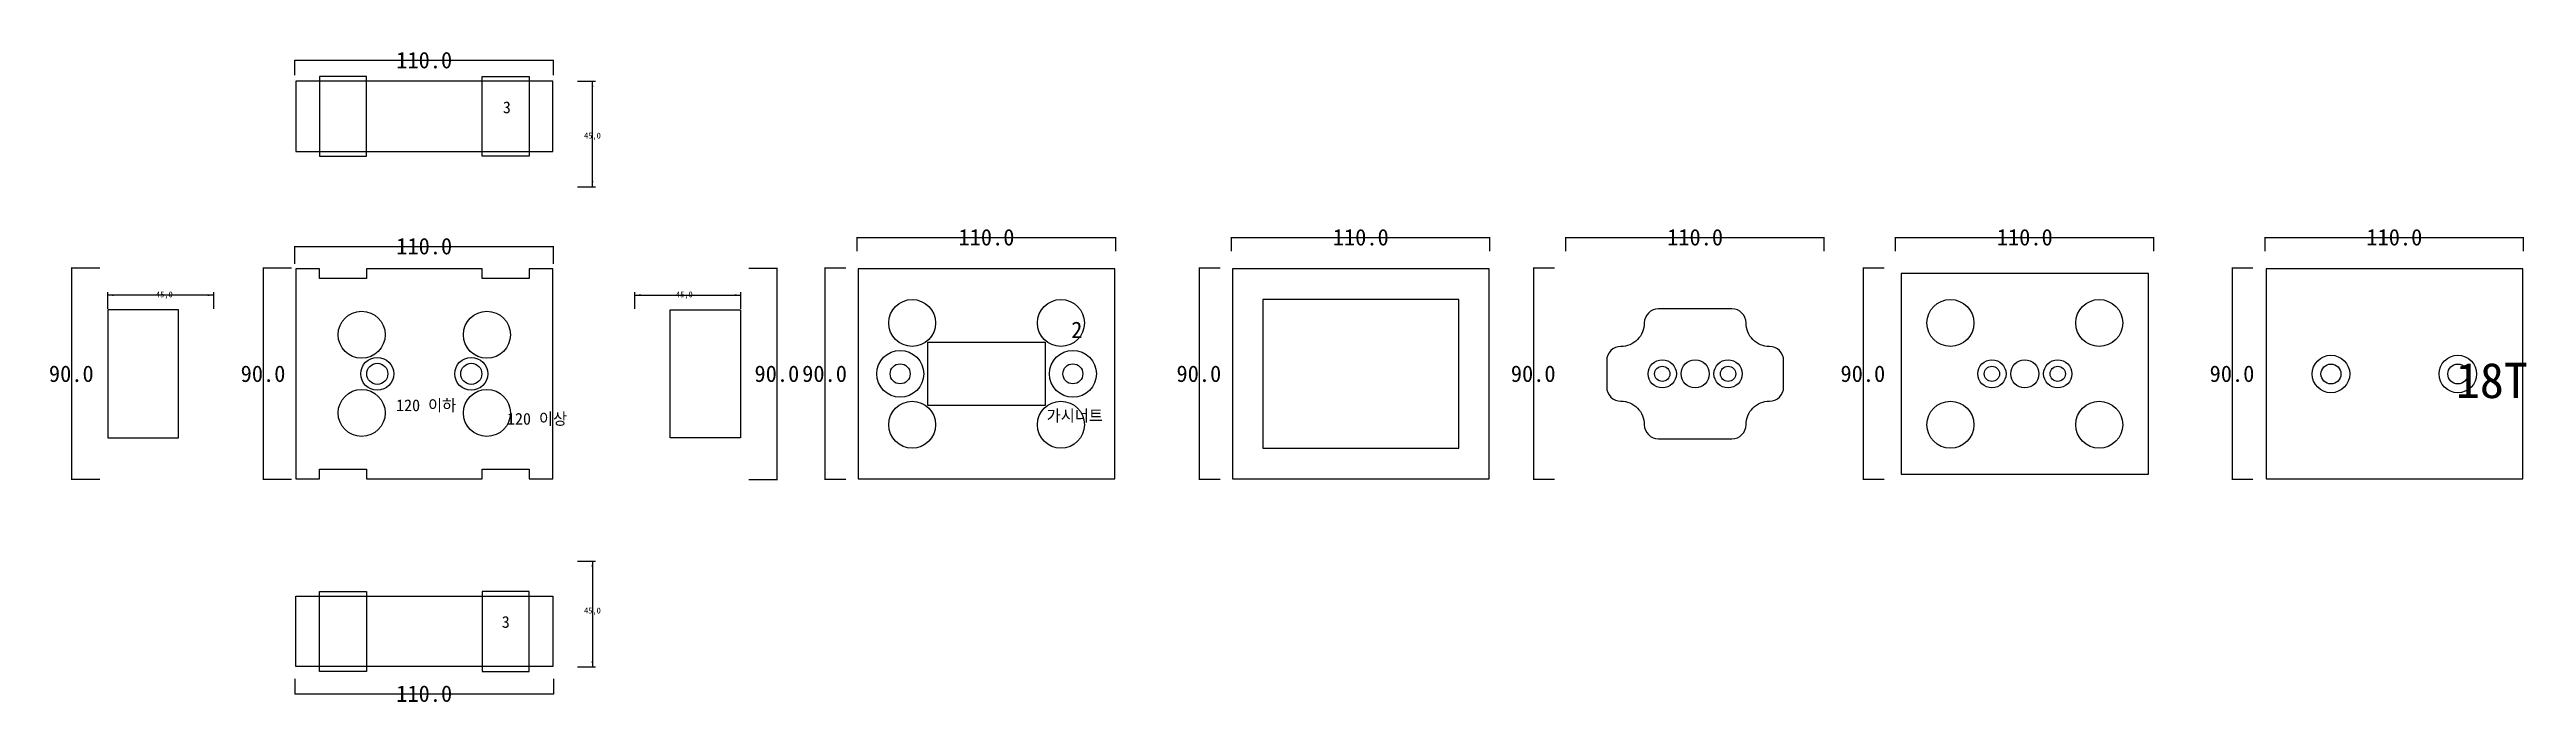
# Model space of a CAD drawing. Header units: millimetres. Extents: x 426 to 1480, y 196 to 475.
import ezdxf

# ---------------------------------------------------------------- set-up
doc = ezdxf.new("R2010")
doc.units = ezdxf.units.MM
for name, color, linetype in [('TEXT', 3, 'Continuous'), ('볼트 구멍', 7, 'Continuous'), ('치구', 7, 'Continuous'), ('치수', 7, 'Continuous')]:
    doc.layers.add(name, color=color, linetype=linetype)
doc.dimstyles.new('ISO-25', dxfattribs={"dimtxt": 2.5, "dimasz": 2.5, "dimexe": 1.25, "dimexo": 0.625, "dimtad": 1, "dimtxsty": 'Standard', "dimcen": 2.5, "dimadec": 0, "dimazin": 0, "dimtfac": 1, "dimtmove": 0, "dimatfit": 3, "dimfxl": 0, "dimarcsym": 0})
doc.dimstyles.get("Standard").update_dxf_attribs({"dimtxt": 7, "dimasz": 0.18, "dimexe": 0.18, "dimexo": 0.0625, "dimgap": 0.09, "dimtad": 0, "dimtih": 1, "dimtoh": 1, "dimdec": 1, "dimzin": 0, "dimdsep": 46, "dimtxsty": 'Standard', "dimcen": 0.09, "dimadec": 0, "dimazin": 0, "dimtfac": 1, "dimtdec": 1, "dimtofl": 0, "dimtmove": 0, "dimatfit": 3, "dimfxl": 0, "dimtolj": 1, "dimtzin": 0, "dimarcsym": 0})

# ---------------------------------------------------------------- blocks, each defined once
blk = doc.blocks.new('*D22')
at = {"color": 0, "lineweight": -2}
for p, q in [((650.9, 461.4), (658.5, 461.4)), ((657.2, 416.4), (657.2, 461.4)), ((650.9, 416.4), (658.5, 416.4))]:
    blk.add_line(p, q, dxfattribs=at)
for points in [[(657.2, 461.4), (657.6, 458.9), (656.8, 458.9)], [(657.2, 416.4), (656.8, 418.9), (657.6, 418.9)]]:
    blk.add_solid(points)
at = {"layer": 'Defpoints'}
for p in [(650.3, 461.4), (657.2, 461.4), (650.3, 416.4), (657.2, 416.4)]:
    blk.add_point(p, dxfattribs=at)
at = {"insert": (657.2, 437.9), "char_height": 2.5, "attachment_point": 5}
blk.add_mtext('45,0', dxfattribs=at)
blk = doc.blocks.new('*D23')
at = {"color": 0, "lineweight": -2}
for p, q in [((650.9, 257.1), (658.5, 257.1)), ((657.2, 257.1), (657.2, 212.1)), ((650.9, 212.1), (658.5, 212.1))]:
    blk.add_line(p, q, dxfattribs=at)
for points in [[(657.2, 257.1), (657.6, 254.6), (656.8, 254.6)], [(657.2, 212.1), (656.8, 214.6), (657.6, 214.6)]]:
    blk.add_solid(points)
at = {"layer": 'Defpoints'}
for p in [(650.3, 257.1), (657.2, 257.1), (650.3, 212.1), (657.2, 212.1)]:
    blk.add_point(p, dxfattribs=at)
at = {"insert": (657.2, 235.7), "char_height": 2.5, "attachment_point": 5}
blk.add_mtext('45,0', dxfattribs=at)
blk = doc.blocks.new('*D24')
at = {"color": 0, "lineweight": -2}
for p, q in [((530.6, 207), (530.6, 200.5)), ((530.6, 200.6), (640.6, 200.6)), ((640.6, 207), (640.6, 200.5))]:
    blk.add_line(p, q, dxfattribs=at)
for points in [[(530.6, 200.6), (530.8, 200.7), (530.8, 200.6)], [(640.6, 200.6), (640.4, 200.6), (640.4, 200.7)]]:
    blk.add_solid(points)
at = {"layer": 'Defpoints'}
for p in [(530.6, 207), (530.6, 200.6), (640.6, 207), (640.6, 200.6)]:
    blk.add_point(p, dxfattribs=at)
at = {"insert": (585.6, 200.6), "char_height": 7, "attachment_point": 5}
blk.add_mtext('110.0', dxfattribs=at)
blk = doc.blocks.new('*D25')
at = {"color": 0, "lineweight": -2}
for p, q in [((530.6, 383.7), (530.6, 391.2)), ((530.6, 391), (640.6, 391)), ((640.6, 383.7), (640.6, 391.2))]:
    blk.add_line(p, q, dxfattribs=at)
for points in [[(530.6, 391), (530.8, 391), (530.8, 391)], [(640.6, 391), (640.4, 391), (640.4, 391)]]:
    blk.add_solid(points)
at = {"layer": 'Defpoints'}
for p in [(530.6, 391), (640.6, 391), (530.6, 383.6), (640.6, 383.6)]:
    blk.add_point(p, dxfattribs=at)
at = {"insert": (585.6, 391.1), "char_height": 7, "attachment_point": 5}
blk.add_mtext('110.0', dxfattribs=at)
blk = doc.blocks.new('*D26')
at = {"color": 0, "lineweight": -2}
for p, q in [((529.1, 381.8), (516.9, 381.8)), ((517.1, 381.8), (517.1, 291.8)), ((529.1, 291.8), (516.9, 291.8))]:
    blk.add_line(p, q, dxfattribs=at)
for points in [[(517.1, 381.8), (517.1, 381.6), (517.1, 381.6)], [(517.1, 291.8), (517.1, 292), (517.1, 292)]]:
    blk.add_solid(points)
at = {"layer": 'Defpoints'}
for p in [(517.1, 381.8), (529.2, 381.8), (517.1, 291.8), (529.2, 291.8)]:
    blk.add_point(p, dxfattribs=at)
at = {"insert": (517, 336.8), "char_height": 7, "attachment_point": 5}
blk.add_mtext('90.0', dxfattribs=at)
blk = doc.blocks.new('*D27')
at = {"color": 0, "lineweight": -2}
for p, q in [((447.5, 381.8), (435.3, 381.8)), ((435.5, 381.8), (435.5, 291.8)), ((447.5, 291.8), (435.3, 291.8))]:
    blk.add_line(p, q, dxfattribs=at)
for points in [[(435.5, 381.8), (435.5, 381.6), (435.5, 381.6)], [(435.5, 291.8), (435.5, 292), (435.5, 292)]]:
    blk.add_solid(points)
at = {"layer": 'Defpoints'}
for p in [(435.5, 381.8), (447.6, 381.8), (435.5, 291.8), (447.6, 291.8)]:
    blk.add_point(p, dxfattribs=at)
at = {"insert": (435.4, 336.8), "char_height": 7, "attachment_point": 5}
blk.add_mtext('90.0', dxfattribs=at)
blk = doc.blocks.new('*D28')
at = {"color": 0, "lineweight": -2}
for p, q in [((451, 364.5), (451, 371.5)), ((496, 370.3), (451, 370.3)), ((496, 364.5), (496, 371.5))]:
    blk.add_line(p, q, dxfattribs=at)
for points in [[(451, 370.3), (453.5, 370.7), (453.5, 369.9)], [(496, 370.3), (493.5, 369.9), (493.5, 370.7)]]:
    blk.add_solid(points)
at = {"layer": 'Defpoints'}
for p in [(451, 370.3), (496, 370.3), (451, 363.9), (496, 363.9)]:
    blk.add_point(p, dxfattribs=at)
at = {"insert": (475, 370.3), "char_height": 2.5, "attachment_point": 5}
blk.add_mtext('45,0', dxfattribs=at)
blk = doc.blocks.new('*D29')
at = {"color": 0, "lineweight": -2}
for p, q in [((723.7, 381.8), (735.9, 381.8)), ((735.7, 381.8), (735.7, 291.8)), ((723.7, 291.8), (735.9, 291.8))]:
    blk.add_line(p, q, dxfattribs=at)
for points in [[(735.7, 381.8), (735.8, 381.6), (735.7, 381.6)], [(735.7, 291.8), (735.7, 292), (735.8, 292)]]:
    blk.add_solid(points)
at = {"layer": 'Defpoints'}
for p in [(723.7, 381.8), (735.7, 381.8), (723.7, 291.8), (735.7, 291.8)]:
    blk.add_point(p, dxfattribs=at)
at = {"insert": (735.7, 336.8), "char_height": 7, "attachment_point": 5}
blk.add_mtext('90.0', dxfattribs=at)
blk = doc.blocks.new('*D30')
at = {"color": 0, "lineweight": -2}
for p, q in [((765, 381.8), (756, 381.8)), ((756.1, 381.8), (756.1, 291.8)), ((765, 291.8), (756, 291.8))]:
    blk.add_line(p, q, dxfattribs=at)
for points in [[(756.1, 381.8), (756.2, 381.6), (756.1, 381.6)], [(756.1, 291.8), (756.1, 292), (756.2, 292)]]:
    blk.add_solid(points)
at = {"layer": 'Defpoints'}
for p in [(756.1, 381.8), (765, 381.8), (756.1, 291.8), (765, 291.8)]:
    blk.add_point(p, dxfattribs=at)
at = {"insert": (756, 336.8), "char_height": 7, "attachment_point": 5}
blk.add_mtext('90.0', dxfattribs=at)
blk = doc.blocks.new('*D31')
at = {"color": 0, "lineweight": -2}
for p, q in [((675.3, 364.5), (675.3, 371.5)), ((675.3, 370.3), (720.3, 370.3)), ((720.3, 364.5), (720.3, 371.5))]:
    blk.add_line(p, q, dxfattribs=at)
for points in [[(675.3, 370.3), (677.8, 370.7), (677.8, 369.9)], [(720.3, 370.3), (717.8, 369.9), (717.8, 370.7)]]:
    blk.add_solid(points)
at = {"layer": 'Defpoints'}
for p in [(675.3, 370.3), (720.3, 370.3), (675.3, 363.9), (720.3, 363.9)]:
    blk.add_point(p, dxfattribs=at)
at = {"insert": (696.3, 370.3), "char_height": 2.5, "attachment_point": 5}
blk.add_mtext('45,0', dxfattribs=at)
blk = doc.blocks.new('*D32')
at = {"color": 0, "lineweight": -2}
for p, q in [((769.9, 389), (769.9, 395)), ((769.9, 394.8), (879.9, 394.8)), ((879.9, 389), (879.9, 395))]:
    blk.add_line(p, q, dxfattribs=at)
for points in [[(769.9, 394.8), (770.1, 394.8), (770.1, 394.8)], [(879.9, 394.8), (879.7, 394.8), (879.7, 394.8)]]:
    blk.add_solid(points)
at = {"layer": 'Defpoints'}
for p in [(769.9, 394.8), (879.9, 394.8), (769.9, 388.9), (879.9, 388.9)]:
    blk.add_point(p, dxfattribs=at)
at = {"insert": (824.9, 394.9), "char_height": 7, "attachment_point": 5}
blk.add_mtext('110.0', dxfattribs=at)
blk = doc.blocks.new('*D33')
at = {"color": 0, "lineweight": -2}
for p, q in [((530.6, 463.9), (530.6, 470.4)), ((530.6, 470.3), (640.6, 470.3)), ((640.6, 463.9), (640.6, 470.4))]:
    blk.add_line(p, q, dxfattribs=at)
for points in [[(530.6, 470.3), (530.8, 470.3), (530.8, 470.2)], [(640.6, 470.3), (640.4, 470.2), (640.4, 470.3)]]:
    blk.add_solid(points)
at = {"layer": 'Defpoints'}
for p in [(530.6, 470.3), (530.6, 463.9), (640.6, 470.3), (640.6, 463.9)]:
    blk.add_point(p, dxfattribs=at)
at = {"insert": (585.6, 470.3), "char_height": 7, "attachment_point": 5}
blk.add_mtext('110.0', dxfattribs=at)
blk = doc.blocks.new('*D34')
at = {"color": 0, "lineweight": -2}
for p, q in [((1369.1, 389), (1369.1, 395)), ((1369.1, 394.8), (1479.1, 394.8)), ((1479.1, 389), (1479.1, 395))]:
    blk.add_line(p, q, dxfattribs=at)
for points in [[(1369.1, 394.8), (1369.3, 394.8), (1369.3, 394.8)], [(1479.1, 394.8), (1478.9, 394.8), (1478.9, 394.8)]]:
    blk.add_solid(points)
at = {"layer": 'Defpoints'}
for p in [(1369.1, 394.8), (1479.1, 394.8), (1369.1, 388.9), (1479.1, 388.9)]:
    blk.add_point(p, dxfattribs=at)
at = {"insert": (1424.1, 394.9), "char_height": 7, "attachment_point": 5}
blk.add_mtext('110.0', dxfattribs=at)
blk = doc.blocks.new('*D35')
at = {"color": 0, "lineweight": -2}
for p, q in [((1071.5, 389), (1071.5, 395)), ((1071.5, 394.8), (1181.5, 394.8)), ((1181.5, 389), (1181.5, 395))]:
    blk.add_line(p, q, dxfattribs=at)
for points in [[(1071.5, 394.8), (1071.7, 394.8), (1071.7, 394.8)], [(1181.5, 394.8), (1181.3, 394.8), (1181.3, 394.8)]]:
    blk.add_solid(points)
at = {"layer": 'Defpoints'}
for p in [(1071.5, 394.8), (1181.5, 394.8), (1071.5, 388.9), (1181.5, 388.9)]:
    blk.add_point(p, dxfattribs=at)
at = {"insert": (1126.5, 394.9), "char_height": 7, "attachment_point": 5}
blk.add_mtext('110.0', dxfattribs=at)
blk = doc.blocks.new('*D36')
at = {"color": 0, "lineweight": -2}
for p, q in [((1066.6, 381.8), (1057.6, 381.8)), ((1057.7, 381.8), (1057.7, 291.8)), ((1066.6, 291.8), (1057.6, 291.8))]:
    blk.add_line(p, q, dxfattribs=at)
for points in [[(1057.7, 381.8), (1057.8, 381.6), (1057.7, 381.6)], [(1057.7, 291.8), (1057.7, 292), (1057.8, 292)]]:
    blk.add_solid(points)
at = {"layer": 'Defpoints'}
for p in [(1057.7, 381.8), (1066.6, 381.8), (1057.7, 291.8), (1066.6, 291.8)]:
    blk.add_point(p, dxfattribs=at)
at = {"insert": (1057.6, 336.8), "char_height": 7, "attachment_point": 5}
blk.add_mtext('90.0', dxfattribs=at)
blk = doc.blocks.new('*D37')
at = {"color": 0, "lineweight": -2}
for p, q in [((924.3, 381.8), (915.3, 381.8)), ((915.4, 381.8), (915.4, 291.8)), ((924.3, 291.8), (915.3, 291.8))]:
    blk.add_line(p, q, dxfattribs=at)
for points in [[(915.4, 381.8), (915.5, 381.6), (915.4, 381.6)], [(915.4, 291.8), (915.4, 292), (915.5, 292)]]:
    blk.add_solid(points)
at = {"layer": 'Defpoints'}
for p in [(915.4, 381.8), (924.3, 381.8), (915.4, 291.8), (924.3, 291.8)]:
    blk.add_point(p, dxfattribs=at)
at = {"insert": (915.3, 336.8), "char_height": 7, "attachment_point": 5}
blk.add_mtext('90.0', dxfattribs=at)
blk = doc.blocks.new('*D38')
at = {"color": 0, "lineweight": -2}
for p, q in [((929.2, 389), (929.2, 395)), ((929.2, 394.8), (1039.2, 394.8)), ((1039.2, 389), (1039.2, 395))]:
    blk.add_line(p, q, dxfattribs=at)
for points in [[(929.2, 394.8), (929.4, 394.8), (929.4, 394.8)], [(1039.2, 394.8), (1039, 394.8), (1039, 394.8)]]:
    blk.add_solid(points)
at = {"layer": 'Defpoints'}
for p in [(929.2, 394.8), (1039.2, 394.8), (929.2, 388.9), (1039.2, 388.9)]:
    blk.add_point(p, dxfattribs=at)
at = {"insert": (984.2, 394.9), "char_height": 7, "attachment_point": 5}
blk.add_mtext('110.0', dxfattribs=at)
blk = doc.blocks.new('*D39')
at = {"color": 0, "lineweight": -2}
for p, q in [((1363.9, 381.8), (1354.9, 381.8)), ((1355.1, 381.8), (1355.1, 291.8)), ((1363.9, 291.8), (1354.9, 291.8))]:
    blk.add_line(p, q, dxfattribs=at)
for points in [[(1355.1, 381.8), (1355.1, 381.6), (1355.1, 381.6)], [(1355.1, 291.8), (1355.1, 292), (1355.1, 292)]]:
    blk.add_solid(points)
at = {"layer": 'Defpoints'}
for p in [(1355.1, 381.8), (1364, 381.8), (1355.1, 291.8), (1364, 291.8)]:
    blk.add_point(p, dxfattribs=at)
at = {"insert": (1355, 336.8), "char_height": 7, "attachment_point": 5}
blk.add_mtext('90.0', dxfattribs=at)
blk = doc.blocks.new('*D40')
at = {"color": 0, "lineweight": -2}
for p, q in [((1206.9, 381.8), (1197.9, 381.8)), ((1198, 381.8), (1198, 291.8)), ((1206.9, 291.8), (1197.9, 291.8))]:
    blk.add_line(p, q, dxfattribs=at)
for points in [[(1198, 381.8), (1198.1, 381.6), (1198, 381.6)], [(1198, 291.8), (1198, 292), (1198.1, 292)]]:
    blk.add_solid(points)
at = {"layer": 'Defpoints'}
for p in [(1198, 381.8), (1206.9, 381.8), (1198, 291.8), (1206.9, 291.8)]:
    blk.add_point(p, dxfattribs=at)
at = {"insert": (1197.9, 336.8), "char_height": 7, "attachment_point": 5}
blk.add_mtext('90.0', dxfattribs=at)
blk = doc.blocks.new('*D41')
at = {"color": 0, "lineweight": -2}
for p, q in [((1211.8, 389), (1211.8, 395)), ((1211.8, 394.8), (1321.8, 394.8)), ((1321.8, 389), (1321.8, 395))]:
    blk.add_line(p, q, dxfattribs=at)
for points in [[(1211.8, 394.8), (1212, 394.8), (1212, 394.8)], [(1321.8, 394.8), (1321.6, 394.8), (1321.6, 394.8)]]:
    blk.add_solid(points)
at = {"layer": 'Defpoints'}
for p in [(1211.8, 394.8), (1321.8, 394.8), (1211.8, 388.9), (1321.8, 388.9)]:
    blk.add_point(p, dxfattribs=at)
at = {"insert": (1266.8, 394.9), "char_height": 7, "attachment_point": 5}
blk.add_mtext('110.0', dxfattribs=at)

msp = doc.modelspace()

# ---------------------------------------------------------------- linework, layer by layer
at = {"layer": '볼트 구멍', "color": 3}
msp.add_lwpolyline([(849.93, 323.3), (799.93, 323.3), (799.93, 350.3), (849.93, 350.3)], close=True, dxfattribs=at)
at = {"layer": '볼트 구멍', "color": 2}
for centre in [(565.63, 336.8), (605.63, 336.8)]:
    msp.add_circle(centre, 7, dxfattribs=at)
at = {"layer": '볼트 구멍', "color": 3}
for centre, radius in [((565.63, 336.8), 4.5), ((605.63, 336.8), 4.5), ((788.18, 336.8), 4.25), ((861.68, 336.8), 4.25), ((1112.53, 336.8), 3.25), ((1126.53, 336.8), 6), ((1140.53, 336.8), 3.25), ((1252.83, 336.8), 3.25), ((1266.83, 336.8), 6), ((1280.83, 336.8), 3.25), ((1397.13, 336.73), 4.25), ((1451.13, 336.73), 4.25)]:
    msp.add_circle(centre, radius, dxfattribs=at)
at = {"layer": '볼트 구멍', "color": 1}
for centre in [(788.18, 336.8), (861.68, 336.8)]:
    msp.add_circle(centre, 10, dxfattribs=at)
at = {"layer": '볼트 구멍', "color": 6}
for centre, radius in [((1112.53, 336.8), 6), ((1140.53, 336.8), 6), ((1252.83, 336.8), 6), ((1280.83, 336.8), 6), ((1397.13, 336.73), 8), ((1451.13, 336.73), 8)]:
    msp.add_circle(centre, radius, dxfattribs=at)
at = {"layer": '치구'}
for points in [[(530.98, 431.45), (640.28, 431.45), (640.28, 461.45), (530.98, 461.45)], [(530.98, 292.15), (540.98, 292.15), (540.98, 296.15), (560.98, 296.15), (560.98, 292.15), (610.28, 292.15), (610.28, 296.15), (630.28, 296.15), (630.28, 292.15), (640.28, 292.15), (640.28, 381.45), (630.28, 381.45), (630.28, 377.45), (610.28, 377.45), (610.28, 381.45), (560.98, 381.45), (560.98, 377.45), (540.98, 377.45), (540.98, 381.45), (530.98, 381.45)], [(770.28, 381.45), (770.28, 292.15), (879.58, 292.15), (879.58, 381.45)], [(929.58, 381.45), (929.58, 292.15), (1038.88, 292.15), (1038.88, 381.45)], [(1369.48, 381.45), (1369.48, 292.15), (1478.78, 292.15), (1478.78, 381.45)], [(1214.18, 379.45), (1214.18, 294.15), (1319.48, 294.15), (1319.48, 379.45)], [(480.98, 364.05), (450.98, 364.05), (450.98, 309.55), (480.98, 309.55)], [(690.28, 364.05), (720.28, 364.05), (720.28, 309.55), (690.28, 309.55)], [(942.58, 368.45), (942.58, 305.15), (1025.88, 305.15), (1025.88, 368.45)], [(530.98, 242.15), (640.28, 242.15), (640.28, 212.15), (530.98, 212.15)]]:
    msp.add_lwpolyline(points, close=True, dxfattribs=at)
at = {"layer": '치구', "color": 1}
for points in [[(540.98, 429.45), (560.98, 429.45), (560.98, 463.44), (540.98, 463.44)], [(630.28, 429.45), (610.28, 429.45), (610.28, 463.44), (630.28, 463.44)], [(540.98, 244.15), (560.98, 244.15), (560.98, 210.15), (540.98, 210.15)], [(630.28, 244.15), (610.28, 244.15), (610.28, 210.15), (630.28, 210.15)]]:
    msp.add_lwpolyline(points, close=True, dxfattribs=at)
at = {"layer": '치구'}
msp.add_lwpolyline([(1088.88, 331.15, 0.4142136), (1094.88, 325.15, -0.4142136), (1104.88, 315.15, 0.4142136), (1110.88, 309.15), (1142.18, 309.15, 0.4142136), (1148.18, 315.15, -0.4142136), (1158.18, 325.15, 0.4142136), (1164.18, 331.15), (1164.18, 342.45, 0.4142136), (1158.18, 348.45, -0.4142136), (1148.18, 358.45, 0.4142136), (1142.18, 364.45), (1110.88, 364.45, 0.4142136), (1104.88, 358.45, -0.4142136), (1094.88, 348.45, 0.4142136), (1088.88, 342.45)], format="xyb", close=True, dxfattribs=at)
for centre in [(558.98, 353.45), (612.28, 353.45), (793.28, 358.45), (856.58, 358.45), (1235.18, 358.45), (1298.48, 358.45), (558.98, 320.15), (612.28, 320.15), (793.28, 315.15), (856.58, 315.15), (1235.18, 315.15), (1298.48, 315.15)]:
    msp.add_circle(centre, 10, dxfattribs=at)

# ---------------------------------------------------------------- texts
at = {"layer": 'TEXT', "color": 1}
for s, height, p in [('3', 5, (619.09, 447.75)), ('18T', 15, (1450.29, 326.49)), ('3', 5, (618.62, 228.68))]:
    msp.add_text(s, height=height, dxfattribs=at).set_placement(p)
at = {"layer": '볼트 구멍', "color": 1}
for s, height, p in [('2', 7, (860.95, 352.04)), ('120 이하', 5, (573.65, 320.91)), ('가시너트', 5, (850.53, 316.49))]:
    msp.add_text(s, height=height, dxfattribs=at).set_placement(p)
at = {"layer": '볼트 구멍', "color": 6}
msp.add_text('120 이상', height=5, dxfattribs=at).set_placement((620.83, 315.15))

# ---------------------------------------------------------------- dimensions: what is measured, and where the dimension line sits
at = {"layer": '치수', "color": 4, "linetype": 'Continuous'}
for base, p1, p2, picture, middle in [((640.63, 470.27), (530.63, 463.87), (640.63, 463.87), '*D33', (585.63, 470.27)), ((640.63, 200.64), (530.63, 207.03), (640.63, 207.03), '*D24', (585.63, 200.64))]:
    dim = msp.add_linear_dim(base=base, p1=p1, p2=p2, dimstyle='Standard', override={"dimtxt": 5}, dxfattribs=at)
    dim.commit()
    dim.dimension.update_dxf_attribs({"geometry": picture, "text_midpoint": middle, "dimtype": 128})
at = {"layer": '치수', "color": 4}
for base, p1, p2, angle, picture, middle in [((657.2, 461.45), (650.31, 416.45), (650.31, 461.45), 90, '*D22', (657.2, 437.88)), ((450.98, 370.27), (495.98, 363.86), (450.98, 363.86), 180, '*D28', (474.98, 370.27)), ((657.2, 212.15), (650.31, 257.15), (650.31, 212.15), 270, '*D23', (657.2, 235.72))]:
    dim = msp.add_linear_dim(base=base, p1=p1, p2=p2, angle=angle, dimstyle='ISO-25', override={"dimtxt": 5, "dimdec": 1, "dimzin": 0, "dimtdec": 1}, dxfattribs=at)
    dim.commit()
    dim.dimension.update_dxf_attribs({"geometry": picture, "text_midpoint": middle, "dimtype": 128})
at = {"layer": '치수', "color": 4, "linetype": 'Continuous'}
for base, p1, p2, picture, middle in [((640.63, 391.02), (530.63, 383.62), (640.63, 383.62), '*D25', (585.63, 391.11)), ((879.93, 394.79), (769.93, 388.9), (879.93, 388.9), '*D32', (824.93, 394.88)), ((1039.23, 394.79), (929.23, 388.9), (1039.23, 388.9), '*D38', (984.23, 394.88)), ((1181.53, 394.79), (1071.53, 388.9), (1181.53, 388.9), '*D35', (1126.53, 394.88)), ((1321.83, 394.79), (1211.83, 388.9), (1321.83, 388.9), '*D41', (1266.83, 394.88)), ((1479.13, 394.79), (1369.13, 388.9), (1479.13, 388.9), '*D34', (1424.13, 394.88))]:
    dim = msp.add_linear_dim(base=base, p1=p1, p2=p2, dimstyle='Standard', override={"dimtxt": 5}, dxfattribs=at)
    dim.commit()
    dim.dimension.update_dxf_attribs({"geometry": picture, "text_midpoint": middle})
for base, p1, p2, picture, middle in [((435.51, 291.8), (447.58, 381.8), (447.58, 291.8), '*D27', (435.42, 336.8)), ((517.1, 291.8), (529.17, 381.8), (529.17, 291.8), '*D26', (517.01, 336.8)), ((735.74, 291.8), (723.68, 381.8), (723.68, 291.8), '*D29', (735.65, 336.8)), ((756.13, 291.8), (765.04, 381.8), (765.04, 291.8), '*D30', (756.04, 336.8)), ((915.43, 291.8), (924.34, 381.8), (924.34, 291.8), '*D37', (915.34, 336.8)), ((1057.73, 291.8), (1066.64, 381.8), (1066.64, 291.8), '*D36', (1057.64, 336.8)), ((1198.03, 291.8), (1206.94, 381.8), (1206.94, 291.8), '*D40', (1197.94, 336.8)), ((1355.08, 291.8), (1363.99, 381.8), (1363.99, 291.8), '*D39', (1354.99, 336.8))]:
    dim = msp.add_linear_dim(base=base, p1=p1, p2=p2, angle=90, dimstyle='Standard', override={"dimtxt": 5}, dxfattribs=at)
    dim.commit()
    dim.dimension.update_dxf_attribs({"geometry": picture, "text_midpoint": middle})
at = {"layer": '치수', "color": 4}
dim = msp.add_linear_dim(base=(720.28, 370.27), p1=(675.28, 363.86), p2=(720.28, 363.86), dimstyle='ISO-25', override={"dimtxt": 5, "dimdec": 1, "dimzin": 0, "dimtdec": 1}, dxfattribs=at)
dim.commit()
dim.dimension.update_dxf_attribs({"geometry": '*D31', "text_midpoint": (696.28, 370.27), "dimtype": 128})

doc.saveas('drawing.dxf')
